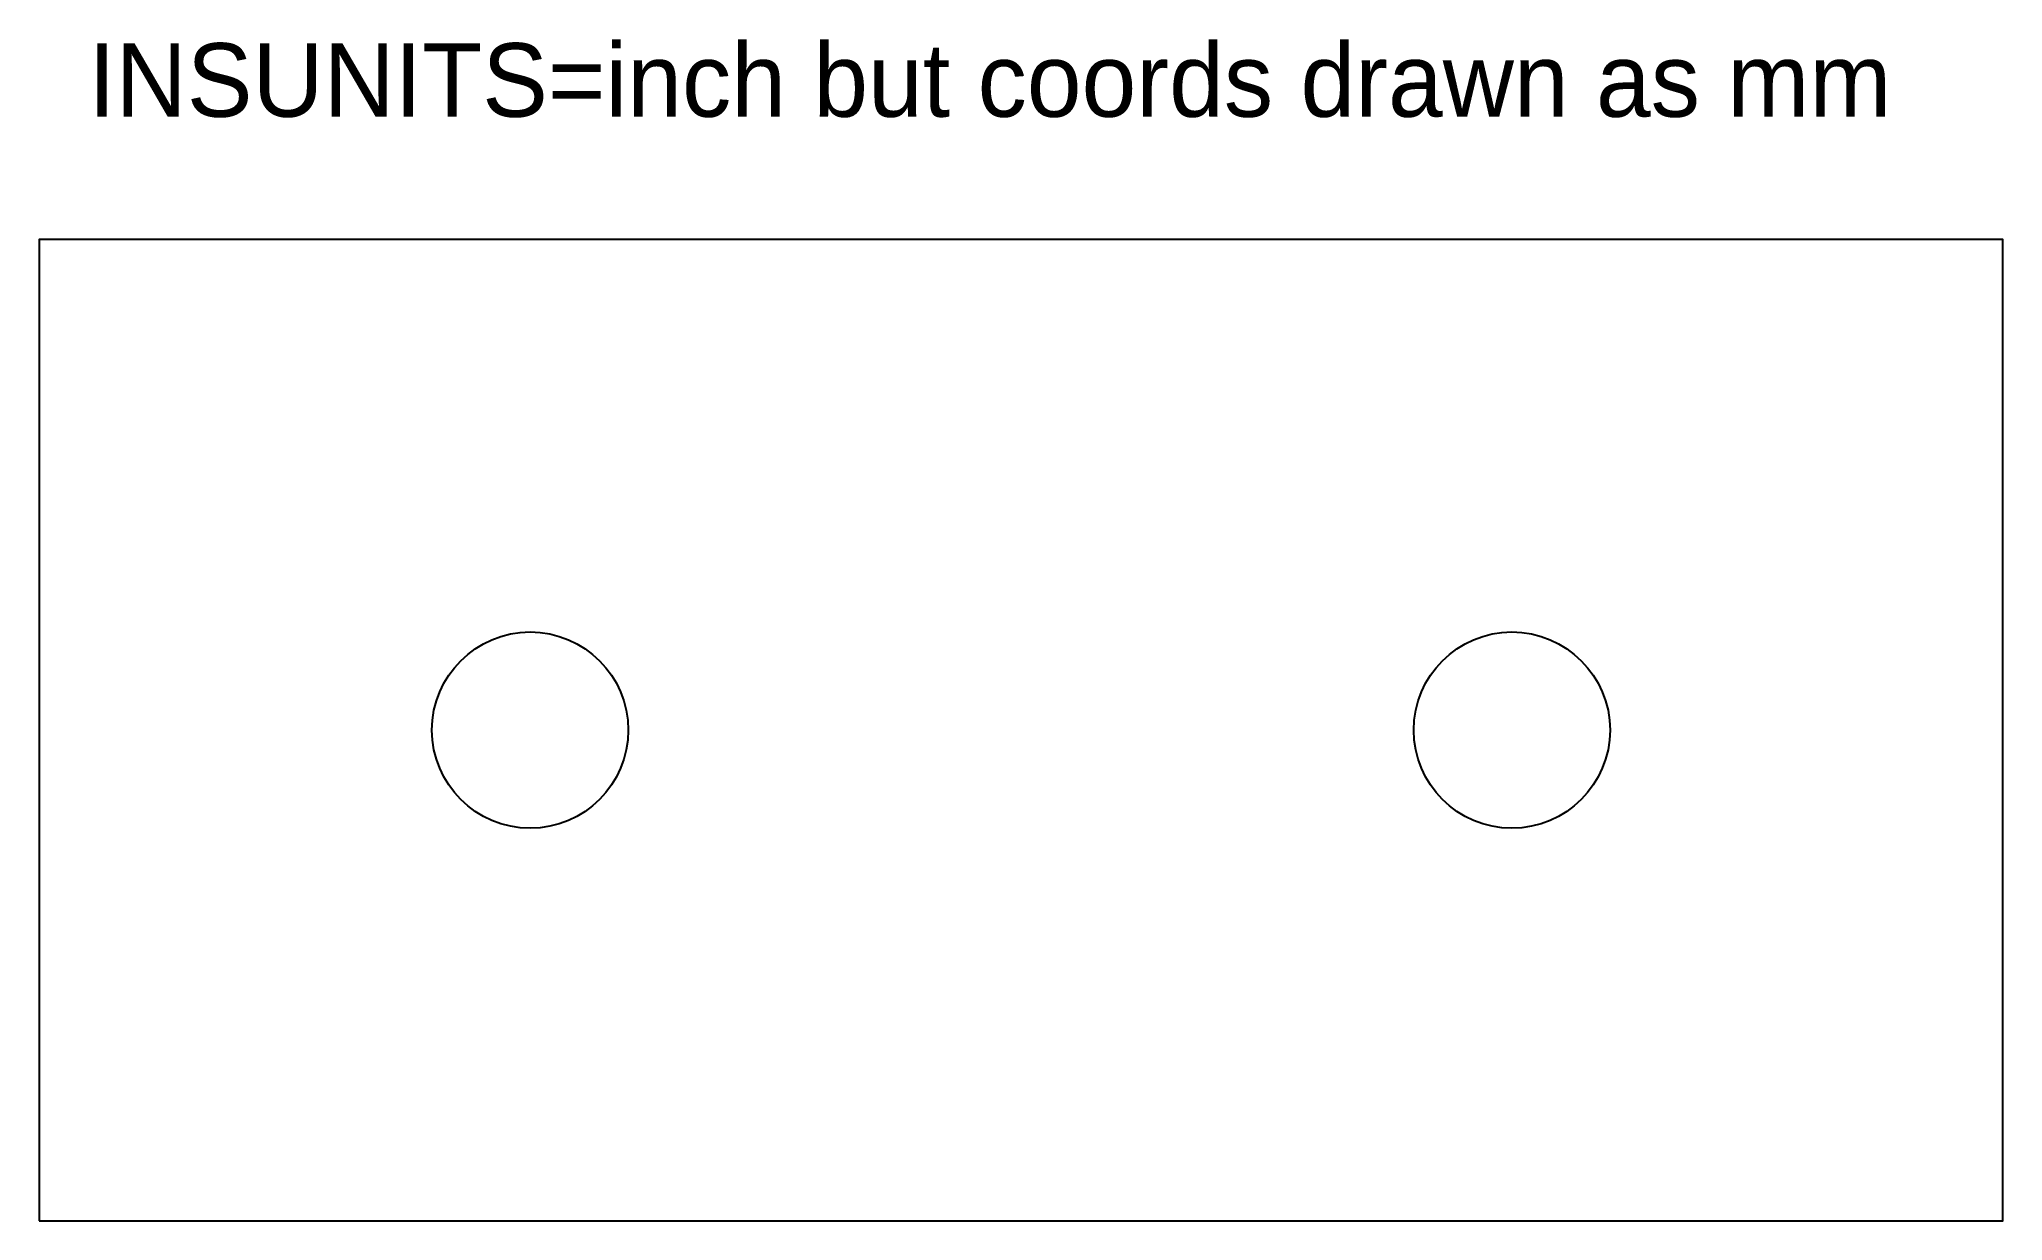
# Model space of a CAD drawing. Header units: inches. Extents: x 0 to 80, y 0 to 48.2.
import ezdxf

# ---------------------------------------------------------------- set-up
doc = ezdxf.new("R2010")
doc.units = ezdxf.units.IN
doc.layers.add('CUT', color=1, linetype='Continuous')
doc.layers.add('NOTE', color=3, linetype='Continuous')

msp = doc.modelspace()

# ---------------------------------------------------------------- linework, layer by layer
at = {"layer": 'CUT'}
msp.add_lwpolyline([(0, 0), (80, 0), (80, 40), (0, 40)], close=True, dxfattribs=at)
for centre in [(20, 20), (60, 20)]:
    msp.add_circle(centre, 4, dxfattribs=at)

# ---------------------------------------------------------------- texts
at = {"layer": 'NOTE'}
msp.add_text('INSUNITS=inch but coords drawn as mm', height=3, dxfattribs=at).set_placement((2, 45))

doc.saveas('drawing.dxf')
